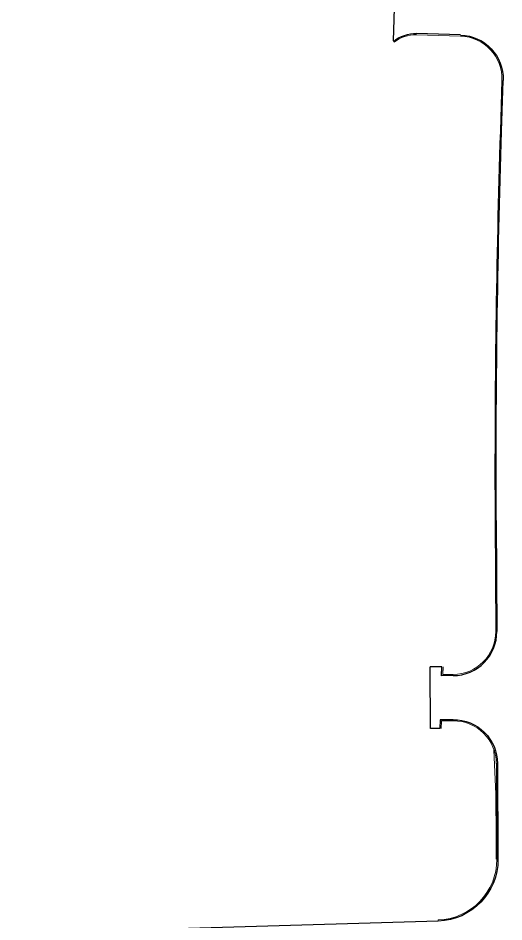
# Model space of a CAD drawing. Extents: x 2536801 to 2538856, y 7112140 to 7131569.
# Drawn here: x 2537582 to 2537858, y 7120848 to 7121361 of the extents above; entities that cross this region are included whole.
import ezdxf

# ---------------------------------------------------------------- set-up
doc = ezdxf.new("R2010")
doc.units = 0
doc.header["$LTSCALE"] = 100
doc.header["$MEASUREMENT"] = 0
for name, color, linetype, lineweight in [('D_BOC_FR', 3, 'Continuous', 13), ('D_BOC_XST', 4, 'Continuous', 13), ('D_DRVWY_1', 6, 'Continuous', 30), ('D_FOC_FR', 3, 'Continuous', 30), ('D_FOC_XST', 4, 'Continuous', 30), ('D_MBGF', 20, 'Continuous', 0)]:
    doc.layers.add(name, color=color, linetype=linetype, lineweight=lineweight)
doc.linetypes.add('mbgf', pattern='A,1,-0.5,[46,dgnlstyle-BGELINES.shx,S=0.008,R=0,X=0,Y=0],-0.5,1', length=3)

msp = doc.modelspace()

# ---------------------------------------------------------------- linework, layer by layer
at = {"layer": 'D_BOC_FR', "lineweight": 0}
for p, q in [((2537855.84, 7121297.06), (2537856.77, 7121326.09)), ((2537852.87, 7121076.05), (2537853.19, 7121012.93)), ((2537853.56, 7120938.21), (2537853.83, 7120883.75))]:
    msp.add_line(p, q, dxfattribs=at)
at = {"layer": 'D_BOC_FR', "lineweight": 0, "extrusion": (0, 0, -1)}
msp.add_arc((-2543855.46, 7121105.91), 6002.67, 359.715044, 1.824928, dxfattribs=at)
at = {"layer": 'D_BOC_XST', "lineweight": 0}
msp.add_line((2537820.54, 7120848.59), (2537820.52, 7120849.26), dxfattribs=at)
at = {"layer": 'D_BOC_XST', "lineweight": 0, "extrusion": (0, 0, -1)}
msp.add_arc((-2537819.5, 7120883.58), 34.33, 179.7155, 268.2937, dxfattribs=at)
at = {"layer": 'D_DRVWY_1'}
for p, q in [((2537795.11, 7121348.47), (2537795.99, 7121375.92)), ((2537833.24, 7121351.72), (2537808.29, 7121352.51)), ((2537822.64, 7120992.91), (2537815.95, 7120992.88)), ((2537816.13, 7120957.88), (2537815.95, 7120992.88)), ((2537822.48, 7120987.91), (2537822.64, 7120992.91)), ((2537828.98, 7120987.94), (2537822.48, 7120987.91)), ((2537821.68, 7120962.91), (2537821.47, 7120957.91)), ((2537829.1, 7120962.94), (2537821.68, 7120962.91)), ((2537821.47, 7120957.91), (2537816.13, 7120957.88))]:
    msp.add_line(p, q, dxfattribs=at)
at = {"layer": 'D_DRVWY_1', "lineweight": 0}
for p, q in [((2537833.22, 7121351.05), (2537808.27, 7121351.85)), ((2537823.17, 7120988.58), (2537823.3, 7120992.89)), ((2537828.97, 7120988.61), (2537823.17, 7120988.58)), ((2537822.32, 7120962.24), (2537822.13, 7120957.88)), ((2537829.1, 7120962.28), (2537822.32, 7120962.24))]:
    msp.add_line(p, q, dxfattribs=at)
at = {"layer": 'D_DRVWY_1', "extrusion": (0, 0, -1)}
for centre, radius, start, end in [((-2537807.66, 7121332.52), 20, 51.1257, 91.8249), ((-2537832.44, 7121326.73), 25, 91.8249, 181.8248), ((-2537829.22, 7120937.95), 25, 89.715, 179.715)]:
    msp.add_arc(centre, radius, start, end, dxfattribs=at)
at = {"layer": 'D_DRVWY_1', "lineweight": 0, "extrusion": (0, 0, -1)}
for centre, radius, start, end in [((-2537807.66, 7121332.52), 19.33, 51.1257, 91.8249), ((-2537832.44, 7121326.73), 24.33, 91.8249, 181.8248), ((-2537829.22, 7120937.95), 24.33, 89.715, 179.715)]:
    msp.add_arc(centre, radius, start, end, dxfattribs=at)
at = {"layer": 'D_DRVWY_1', "lineweight": 0}
msp.add_arc((2537828.85, 7121012.94), 24.33, 270.285, 0.285, dxfattribs=at)
at = {"layer": 'D_DRVWY_1'}
msp.add_arc((2537828.85, 7121012.94), 25, 270.285, 0.285, dxfattribs=at)
at = {"layer": 'D_FOC_FR'}
for p, q in [((2537856.51, 7121297.04), (2537857.43, 7121325.93)), ((2537853.54, 7121076.05), (2537853.85, 7121013.07)), ((2537854.22, 7120938.07), (2537854.49, 7120883.75))]:
    msp.add_line(p, q, dxfattribs=at)
at = {"layer": 'D_FOC_FR', "extrusion": (0, 0, -1)}
msp.add_arc((-2543855.46, 7121105.91), 6002, 359.715044, 1.824928, dxfattribs=at)
at = {"layer": 'D_FOC_XST'}
msp.add_line((2537820.54, 7120848.59), (2537581.9, 7120841.48), dxfattribs=at)
at = {"layer": 'D_FOC_XST', "extrusion": (0, 0, -1)}
msp.add_arc((-2537819.5, 7120883.58), 35, 179.7155, 268.2937, dxfattribs=at)
at = {"layer": 'D_MBGF', "linetype": 'mbgf', "lineweight": 13, "ltscale": 0.025}
for p, q in [((2537852.19, 7120945.74), (2537853.31, 7120920.74)), ((2537853.31, 7120920.74), (2537853.44, 7120895.74)), ((2537853.44, 7120895.74), (2537853.49, 7120883.74))]:
    msp.add_line(p, q, dxfattribs=at)

doc.saveas('drawing.dxf')
